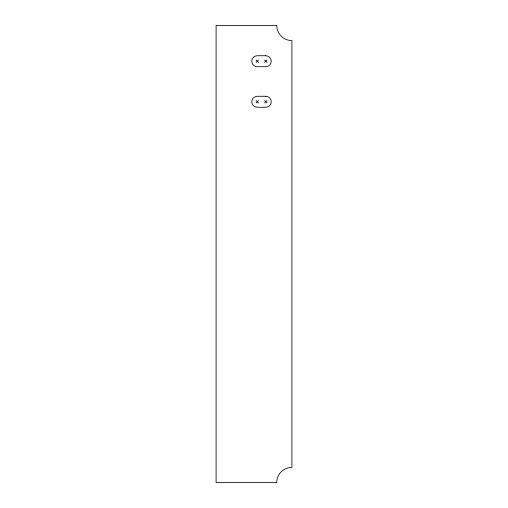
<?xml version="1.0" encoding="UTF-8"?>
<svg xmlns="http://www.w3.org/2000/svg" width="508" height="508" viewBox="0 0 508 508"><rect width="100%" height="100%" fill="white"/><g stroke="black" fill="none" stroke-linecap="round" stroke-linejoin="round"><path stroke-width="0.76" d="M256.102 62.427L258.489 60.039M264.541 62.427L266.929 60.039M256.102 102.953L258.489 100.565M264.541 102.953L266.929 100.565M264.541 60.039L266.929 62.427M256.102 60.039L258.489 62.427M264.541 100.565L266.929 102.953M256.102 100.565L258.489 102.953M276.714 25.4L216.091 25.4L216.091 482.6L276.714 482.6A15.196 15.196 0 0 1 291.909 467.404L291.909 40.596A15.196 15.196 0 0 1 276.714 25.4M265.735 55.747L257.296 55.747A5.486 5.486 0 0 0 251.803 61.233A5.486 5.486 0 0 0 257.296 66.719L265.735 66.719A5.486 5.486 0 0 0 271.221 61.233A5.486 5.486 0 0 0 265.735 55.747M265.735 96.272L257.296 96.272A5.486 5.486 0 0 0 251.803 101.759A5.486 5.486 0 0 0 257.296 107.245L265.735 107.245A5.486 5.486 0 0 0 271.221 101.759A5.486 5.486 0 0 0 265.735 96.272"/></g></svg>
